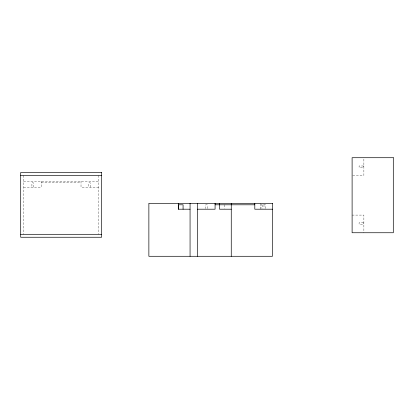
<?xml version="1.0" encoding="UTF-8"?>
<svg xmlns="http://www.w3.org/2000/svg" width="414" height="414" viewBox="0 0 414 414"><rect width="100%" height="100%" fill="white"/><g stroke="black" fill="none" stroke-linecap="round" stroke-linejoin="round"><path stroke-width="0.31" stroke-dasharray="2.07 1.55" d="M352.723 175.37L363.875 175.37L363.875 158.345M23.645 181.342L98.677 181.342M41.296 182.812L81.02 182.812M23.645 187.226L41.296 187.226L41.296 181.342M98.677 187.226L81.02 187.226L81.02 181.342M352.107 215.094L363.875 215.094L363.875 232.746M265.467 208.578L265.467 204.795L261.053 204.795L261.053 208.578M263.992 204.795L263.992 208.578M262.517 204.795L262.517 208.578M260.685 203.321L260.685 209.205M224.269 204.795L224.269 208.578M207.166 208.578L207.166 204.795L205.691 204.795L205.691 208.578M98.677 175.458L98.677 234.308M90.211 187.226L90.211 182.812L88.741 182.812L88.741 187.226M33.384 187.226L33.384 182.812L31.914 182.812L31.914 187.226M23.645 175.458L23.645 234.308M363.508 165.983L359.093 165.983L359.093 167.453L363.508 167.453L363.508 165.983M363.508 222.81L359.093 222.81L359.093 224.284L363.508 224.284L363.508 222.81"/><path stroke-width="0.62" d="M20.7 175.458L101.621 175.458M215.078 204.795L254.801 204.795M190.062 209.205L178.294 209.205L178.294 203.321M197.421 209.205L215.078 209.205L215.078 203.321M231.26 209.205L219.492 209.205L219.492 203.321M272.453 209.205L254.801 209.205L254.801 203.321M20.7 234.308L101.621 234.308M231.26 203.321L231.26 256.287M197.421 203.321L197.421 256.287M190.062 203.321L190.062 256.287M183.076 209.205L183.076 204.795L178.662 204.795L178.662 209.205M393.3 157.713L352.107 157.713L352.107 232.746L393.3 232.746L393.3 157.713M101.621 172.514L20.7 172.514L20.7 237.253L101.621 237.253L101.621 172.514M272.453 203.321L148.869 203.321L148.869 256.287L272.453 256.287L272.453 203.321"/></g></svg>
